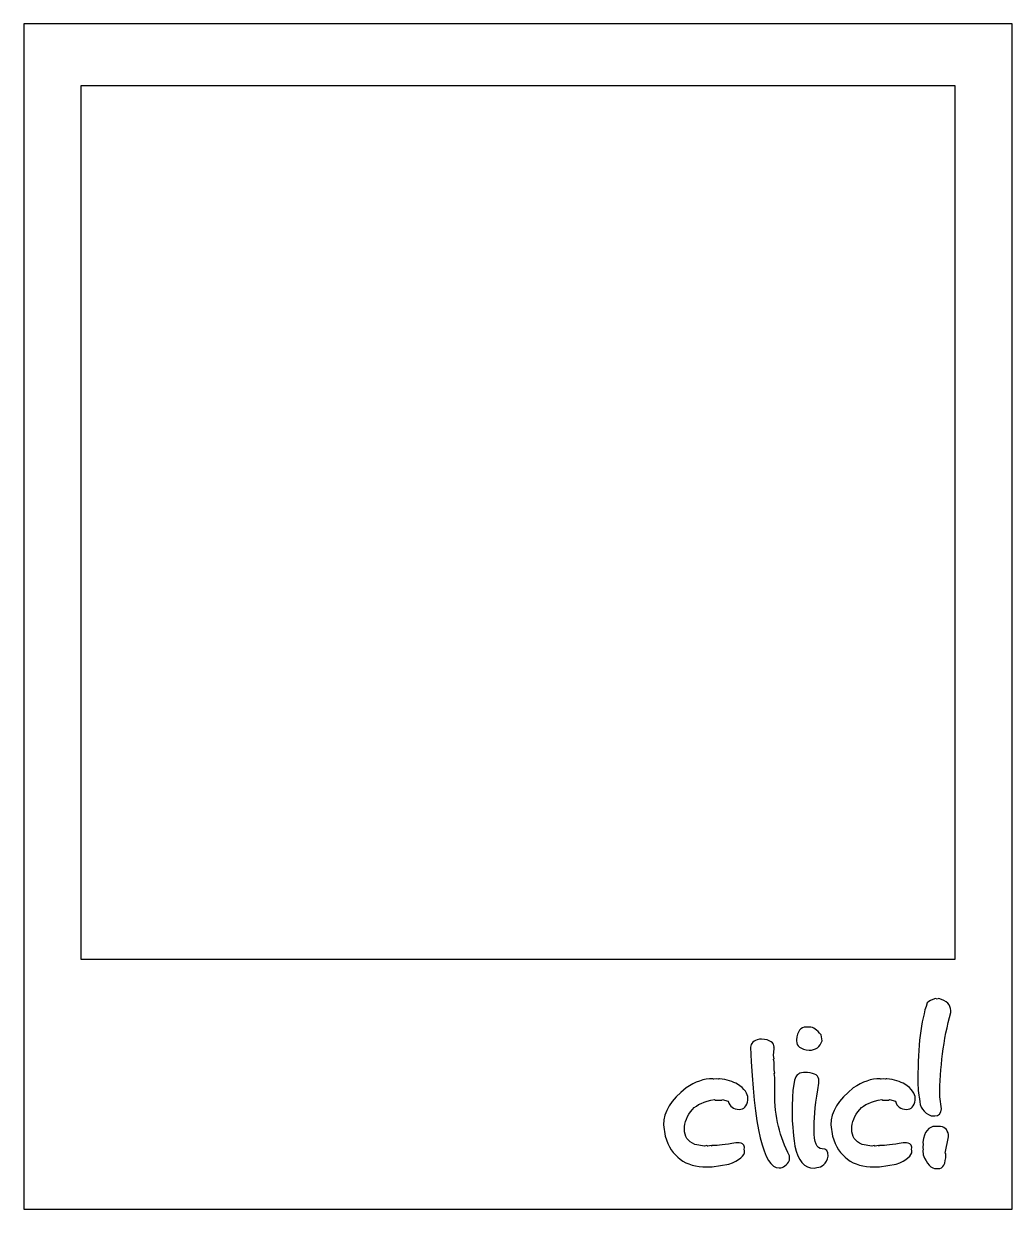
# Model space of a CAD drawing. Header units: centimetres. Extents: x -6.3 to 7.8, y -8 to 9.
import ezdxf

# ---------------------------------------------------------------- set-up
doc = ezdxf.new("R2010")
doc.units = ezdxf.units.CM
doc.header["$MEASUREMENT"] = 0
doc.layers.add('Camada 1', color=7, linetype='Continuous')

msp = doc.modelspace()

# ---------------------------------------------------------------- linework, layer by layer
at = {"layer": 'Camada 1'}
for points in [[(7.81831, -8.00632), (7.81831, -8.00632), (-6.34095, -8.00632), (-6.34095, -8.00632), (-6.34095, -8.00632), (-6.34095, -8.00632), (-6.34095, 8.96543), (-6.34095, 8.96543), (-6.34095, 8.96543), (-6.34095, 8.96543), (7.81831, 8.96543), (7.81831, 8.96543), (7.81831, 8.96543), (7.81831, 8.96543), (7.81831, -8.00632), (7.81831, -8.00632)], [(-5.51667, -4.43013), (-5.51667, -4.43013), (6.99392, -4.43013), (6.99392, -4.43013), (6.99392, -4.43013), (6.99392, -4.43013), (6.99392, 8.08043), (6.99392, 8.08043), (6.99392, 8.08043), (6.99392, 8.08043), (-5.51667, 8.08043), (-5.51667, 8.08043), (-5.51667, 8.08043), (-5.51667, 8.08043), (-5.51667, -4.43013), (-5.51667, -4.43013)]]:
    msp.add_open_spline(points, degree=3, knots=[0, 0, 0, 0, 0.2, 0.2, 0.2, 0.2, 0.4, 0.4, 0.4, 0.4, 0.6, 0.6, 0.6, 0.6, 1, 1, 1, 1], dxfattribs=at)
at = {"layer": 'Camada 1', "color": 7}
for points, knots in [([(6.71706, -4.99068), (6.71706, -4.99068), (6.74032, -4.99811), (6.74032, -4.99811), (6.74032, -4.99811), (6.74032, -4.99811), (6.7645, -4.99068), (6.7645, -4.99068), (6.7645, -4.99068), (6.87922, -5.0223), (6.93659, -5.07966), (6.93659, -5.16277), (6.93659, -5.16277), (6.93659, -5.16277), (6.93659, -5.18695), (6.93659, -5.18695), (6.93659, -5.18695), (6.8324, -5.57824), (6.78033, -5.98102), (6.78033, -6.39525), (6.78033, -6.39525), (6.78033, -6.39525), (6.80359, -6.56826), (6.80359, -6.56826), (6.80359, -6.56826), (6.79616, -6.6365), (6.76483, -6.67057), (6.70964, -6.67057), (6.70964, -6.67057), (6.70964, -6.67057), (6.65475, -6.67057), (6.65475, -6.67057), (6.65475, -6.67057), (6.54437, -6.62469), (6.48917, -6.54346), (6.48917, -6.42686), (6.48917, -6.42686), (6.47367, -6.35802), (6.46591, -6.26377), (6.46591, -6.14407), (6.46591, -6.14407), (6.46591, -5.67094), (6.51025, -5.30725), (6.59892, -5.05298), (6.59892, -5.05298), (6.6262, -5.02637), (6.6656, -5.00557), (6.71706, -4.99068)], [0, 0, 0, 0, 0.07692308, 0.07692308, 0.07692308, 0.07692308, 0.15384615, 0.15384615, 0.15384615, 0.15384615, 0.23076923, 0.23076923, 0.23076923, 0.23076923, 0.30769231, 0.30769231, 0.30769231, 0.30769231, 0.38461538, 0.38461538, 0.38461538, 0.38461538, 0.46153846, 0.46153846, 0.46153846, 0.46153846, 0.53846154, 0.53846154, 0.53846154, 0.53846154, 0.61538462, 0.61538462, 0.61538462, 0.61538462, 0.69230769, 0.69230769, 0.69230769, 0.69230769, 0.76923077, 0.76923077, 0.76923077, 0.76923077, 0.84615385, 0.84615385, 0.84615385, 0.84615385, 1, 1, 1, 1]), ([(4.86786, -5.39808), (4.86786, -5.39808), (4.9153, -5.39808), (4.9153, -5.39808), (4.9153, -5.39808), (4.9674, -5.39808), (5.02227, -5.43499), (5.07995, -5.50878), (5.07995, -5.50878), (5.07995, -5.50878), (5.09577, -5.59435), (5.09577, -5.59435), (5.09577, -5.59435), (5.066, -5.68365), (5.00338, -5.72831), (4.90786, -5.72831), (4.90786, -5.72831), (4.78755, -5.7159), (4.72741, -5.67127), (4.72741, -5.59435), (4.72741, -5.59435), (4.72741, -5.59435), (4.72741, -5.57945), (4.72741, -5.57945), (4.72741, -5.57945), (4.74104, -5.45857), (4.78787, -5.39808), (4.86786, -5.39808)], [0, 0, 0, 0, 0.125, 0.125, 0.125, 0.125, 0.25, 0.25, 0.25, 0.25, 0.375, 0.375, 0.375, 0.375, 0.5, 0.5, 0.5, 0.5, 0.625, 0.625, 0.625, 0.625, 0.75, 0.75, 0.75, 0.75, 1, 1, 1, 1]), ([(4.22698, -5.56924), (4.34729, -5.58041), (4.40743, -5.6198), (4.40743, -5.68738), (4.40743, -5.68738), (4.40743, -5.68738), (4.39907, -5.68738), (4.39907, -5.68738), (4.39907, -5.68738), (4.39907, -5.68738), (4.40743, -5.69481), (4.40743, -5.69481), (4.40743, -5.69481), (4.40743, -5.69481), (4.40743, -5.70317), (4.40743, -5.70317), (4.40743, -5.70317), (4.40743, -5.70317), (4.39907, -5.80456), (4.39907, -5.80456), (4.39907, -5.80456), (4.39907, -5.80456), (4.40743, -5.852), (4.40743, -5.852), (4.40743, -5.852), (4.40743, -5.852), (4.39907, -5.85943), (4.39907, -5.85943), (4.39907, -5.85943), (4.39907, -5.85943), (4.40743, -5.89944), (4.40743, -5.89944), (4.40743, -5.89944), (4.40743, -5.89944), (4.40743, -6.00919), (4.40743, -6.00919), (4.40743, -6.00919), (4.40743, -6.00919), (4.41486, -6.0557), (4.41486, -6.0557), (4.41486, -6.0557), (4.41486, -6.0557), (4.40743, -6.06406), (4.40743, -6.06406), (4.40743, -6.06406), (4.40743, -6.06406), (4.41486, -6.11893), (4.41486, -6.11893), (4.41486, -6.11893), (4.41486, -6.11893), (4.41486, -6.33845), (4.41486, -6.33845), (4.41486, -6.33845), (4.41486, -6.67831), (4.48556, -6.97935), (4.62695, -7.24166), (4.62695, -7.24166), (4.62695, -7.24166), (4.62695, -7.30397), (4.62695, -7.30397), (4.62695, -7.30397), (4.59099, -7.37715), (4.54138, -7.41372), (4.47812, -7.41372), (4.47812, -7.41372), (4.25301, -7.41372), (4.11691, -6.83828), (4.06976, -5.68731), (4.06976, -5.68731), (4.06976, -5.6309), (4.11162, -5.5915), (4.19533, -5.56917), (4.19533, -5.56917), (4.19533, -5.56917), (4.22698, -5.56919), (4.22698, -5.56919), (4.22698, -5.56919), (4.22698, -5.56919), (4.22698, -5.56924), (4.22698, -5.56924)], [0, 0, 0, 0, 0.04761905, 0.04761905, 0.04761905, 0.04761905, 0.0952381, 0.0952381, 0.0952381, 0.0952381, 0.14285714, 0.14285714, 0.14285714, 0.14285714, 0.19047619, 0.19047619, 0.19047619, 0.19047619, 0.23809524, 0.23809524, 0.23809524, 0.23809524, 0.28571429, 0.28571429, 0.28571429, 0.28571429, 0.33333333, 0.33333333, 0.33333333, 0.33333333, 0.38095238, 0.38095238, 0.38095238, 0.38095238, 0.42857143, 0.42857143, 0.42857143, 0.42857143, 0.47619048, 0.47619048, 0.47619048, 0.47619048, 0.52380952, 0.52380952, 0.52380952, 0.52380952, 0.57142857, 0.57142857, 0.57142857, 0.57142857, 0.61904762, 0.61904762, 0.61904762, 0.61904762, 0.66666667, 0.66666667, 0.66666667, 0.66666667, 0.71428571, 0.71428571, 0.71428571, 0.71428571, 0.76190476, 0.76190476, 0.76190476, 0.76190476, 0.80952381, 0.80952381, 0.80952381, 0.80952381, 0.85714286, 0.85714286, 0.85714286, 0.85714286, 0.9047619, 0.9047619, 0.9047619, 0.9047619, 1, 1, 1, 1]), ([(4.8288, -6.05015), (4.8288, -6.05015), (4.88368, -6.05015), (4.88368, -6.05015), (4.88368, -6.05015), (4.99406, -6.05512), (5.04926, -6.09449), (5.04926, -6.16829), (5.04926, -6.16829), (5.04926, -6.16829), (5.04926, -6.19898), (5.04926, -6.19898), (5.04926, -6.19898), (5.00214, -6.46256), (4.97856, -6.66933), (4.97856, -6.8194), (4.97856, -6.8194), (4.97856, -6.8194), (4.97856, -6.86684), (4.97856, -6.86684), (4.97856, -6.86684), (4.97856, -7.04977), (5.01764, -7.14124), (5.09577, -7.14124), (5.09577, -7.14124), (5.15345, -7.14124), (5.18229, -7.17534), (5.18229, -7.24355), (5.18229, -7.24355), (5.15252, -7.3533), (5.09765, -7.4082), (5.01764, -7.4082), (5.01764, -7.4082), (5.01764, -7.4082), (4.97856, -7.41656), (4.97856, -7.41656), (4.97856, -7.41656), (4.83905, -7.41656), (4.74726, -7.31178), (4.70323, -7.10216), (4.70323, -7.10216), (4.67719, -6.88883), (4.66415, -6.74497), (4.66415, -6.67055), (4.66415, -6.67055), (4.66415, -6.67055), (4.66415, -6.66221), (4.66415, -6.66221), (4.66415, -6.66221), (4.66415, -6.26967), (4.69548, -6.07341), (4.7581, -6.07341), (4.7581, -6.07341), (4.75811, -6.06224), (4.78168, -6.05449), (4.8288, -6.05015)], [0, 0, 0, 0, 0.06666667, 0.06666667, 0.06666667, 0.06666667, 0.13333333, 0.13333333, 0.13333333, 0.13333333, 0.2, 0.2, 0.2, 0.2, 0.26666667, 0.26666667, 0.26666667, 0.26666667, 0.33333333, 0.33333333, 0.33333333, 0.33333333, 0.4, 0.4, 0.4, 0.4, 0.46666667, 0.46666667, 0.46666667, 0.46666667, 0.53333333, 0.53333333, 0.53333333, 0.53333333, 0.6, 0.6, 0.6, 0.6, 0.66666667, 0.66666667, 0.66666667, 0.66666667, 0.73333333, 0.73333333, 0.73333333, 0.73333333, 0.8, 0.8, 0.8, 0.8, 0.86666667, 0.86666667, 0.86666667, 0.86666667, 1, 1, 1, 1]), ([(3.53028, -6.13667), (3.53028, -6.13667), (3.53771, -6.1441), (3.53771, -6.1441), (3.53771, -6.1441), (3.53771, -6.1441), (3.54515, -6.1441), (3.54515, -6.1441), (3.54515, -6.1441), (3.54515, -6.1441), (3.57677, -6.13667), (3.57677, -6.13667), (3.57677, -6.13667), (3.57677, -6.13667), (3.60839, -6.1441), (3.60839, -6.1441), (3.60839, -6.1441), (3.60839, -6.1441), (3.61582, -6.13667), (3.61582, -6.13667), (3.61582, -6.13667), (3.61582, -6.13667), (3.62418, -6.13667), (3.62418, -6.13667), (3.62418, -6.13667), (3.73271, -6.15217), (3.81889, -6.17821), (3.88276, -6.2148), (3.88276, -6.2148), (3.98259, -6.28177), (4.03251, -6.35), (4.03251, -6.41943), (4.03251, -6.41943), (4.03251, -6.41943), (4.03251, -6.44269), (4.03251, -6.44269), (4.03251, -6.44269), (4.01576, -6.5314), (3.9739, -6.5757), (3.90694, -6.5757), (3.90694, -6.5757), (3.82198, -6.5757), (3.76959, -6.53662), (3.74975, -6.45849), (3.74975, -6.45849), (3.74975, -6.45849), (3.66323, -6.43523), (3.66323, -6.43523), (3.66323, -6.43523), (3.66323, -6.43523), (3.6558, -6.44266), (3.6558, -6.44266), (3.6558, -6.44266), (3.6558, -6.44266), (3.56092, -6.44266), (3.56092, -6.44266), (3.56092, -6.44266), (3.56092, -6.44266), (3.55349, -6.43523), (3.55349, -6.43523), (3.55349, -6.43523), (3.40466, -6.46127), (3.29986, -6.50812), (3.23909, -6.5757), (3.23909, -6.5757), (3.16096, -6.66627), (3.12188, -6.76049), (3.12188, -6.85849), (3.12188, -6.85849), (3.12188, -6.96268), (3.17149, -7.03616), (3.27071, -7.07894), (3.27071, -7.07894), (3.27071, -7.07894), (3.4121, -7.1022), (3.4121, -7.1022), (3.4121, -7.1022), (3.4121, -7.1022), (3.44372, -7.09477), (3.44372, -7.09477), (3.44372, -7.09477), (3.44372, -7.09477), (3.45115, -7.1022), (3.45115, -7.1022), (3.45115, -7.1022), (3.45115, -7.1022), (3.45951, -7.10218), (3.45951, -7.10218), (3.45951, -7.10218), (3.45951, -7.10218), (3.50602, -7.09475), (3.50602, -7.09475), (3.50602, -7.09475), (3.50602, -7.09475), (3.51438, -7.10218), (3.51438, -7.10218), (3.51438, -7.10218), (3.51438, -7.10218), (3.52181, -7.09475), (3.52181, -7.09475), (3.52181, -7.09475), (3.52181, -7.09475), (3.53764, -7.09475), (3.53764, -7.09475), (3.53764, -7.09475), (3.59656, -7.09475), (3.70382, -7.08141), (3.85948, -7.05474), (3.85948, -7.05474), (3.85948, -7.05474), (3.90692, -7.05474), (3.90692, -7.05474), (3.90692, -7.05474), (3.94476, -7.05474), (3.97079, -7.07583), (3.98505, -7.118), (3.98505, -7.118), (3.98505, -7.118), (3.97762, -7.15708), (3.97762, -7.15708), (3.97762, -7.15708), (3.97762, -7.15708), (3.98505, -7.16451), (3.98505, -7.16451), (3.98505, -7.16451), (3.98505, -7.16451), (3.98505, -7.17287), (3.98505, -7.17287), (3.98505, -7.17287), (3.98505, -7.24232), (3.90909, -7.30495), (3.75716, -7.36078), (3.75716, -7.36078), (3.75716, -7.36078), (3.52181, -7.40079), (3.52181, -7.40079), (3.52181, -7.40079), (3.52181, -7.40079), (3.44368, -7.40079), (3.44368, -7.40079), (3.44368, -7.40079), (3.13549, -7.40079), (2.93642, -7.25416), (2.84652, -6.96081), (2.84652, -6.96081), (2.84652, -6.96081), (2.82326, -6.79616), (2.82326, -6.79616), (2.82326, -6.79616), (2.82326, -6.61325), (2.93055, -6.43773), (3.1451, -6.26969), (3.1451, -6.26969), (3.27541, -6.18098), (3.40376, -6.13667), (3.53028, -6.13667)], [0, 0, 0, 0, 0.025, 0.025, 0.025, 0.025, 0.05, 0.05, 0.05, 0.05, 0.075, 0.075, 0.075, 0.075, 0.1, 0.1, 0.1, 0.1, 0.125, 0.125, 0.125, 0.125, 0.15, 0.15, 0.15, 0.15, 0.175, 0.175, 0.175, 0.175, 0.2, 0.2, 0.2, 0.2, 0.225, 0.225, 0.225, 0.225, 0.25, 0.25, 0.25, 0.25, 0.275, 0.275, 0.275, 0.275, 0.3, 0.3, 0.3, 0.3, 0.325, 0.325, 0.325, 0.325, 0.35, 0.35, 0.35, 0.35, 0.375, 0.375, 0.375, 0.375, 0.4, 0.4, 0.4, 0.4, 0.425, 0.425, 0.425, 0.425, 0.45, 0.45, 0.45, 0.45, 0.475, 0.475, 0.475, 0.475, 0.5, 0.5, 0.5, 0.5, 0.525, 0.525, 0.525, 0.525, 0.55, 0.55, 0.55, 0.55, 0.575, 0.575, 0.575, 0.575, 0.6, 0.6, 0.6, 0.6, 0.625, 0.625, 0.625, 0.625, 0.65, 0.65, 0.65, 0.65, 0.675, 0.675, 0.675, 0.675, 0.7, 0.7, 0.7, 0.7, 0.725, 0.725, 0.725, 0.725, 0.75, 0.75, 0.75, 0.75, 0.775, 0.775, 0.775, 0.775, 0.8, 0.8, 0.8, 0.8, 0.825, 0.825, 0.825, 0.825, 0.85, 0.85, 0.85, 0.85, 0.875, 0.875, 0.875, 0.875, 0.9, 0.9, 0.9, 0.9, 0.925, 0.925, 0.925, 0.925, 0.95, 0.95, 0.95, 0.95, 1, 1, 1, 1]), ([(5.9264, -6.13667), (5.9264, -6.13667), (5.93383, -6.1441), (5.93383, -6.1441), (5.93383, -6.1441), (5.93383, -6.1441), (5.94127, -6.1441), (5.94127, -6.1441), (5.94127, -6.1441), (5.94127, -6.1441), (5.97289, -6.13667), (5.97289, -6.13667), (5.97289, -6.13667), (5.97289, -6.13667), (6.00451, -6.1441), (6.00451, -6.1441), (6.00451, -6.1441), (6.00451, -6.1441), (6.01194, -6.13667), (6.01194, -6.13667), (6.01194, -6.13667), (6.01194, -6.13667), (6.0203, -6.13667), (6.0203, -6.13667), (6.0203, -6.13667), (6.12883, -6.15217), (6.21501, -6.17821), (6.27888, -6.2148), (6.27888, -6.2148), (6.37871, -6.28177), (6.42863, -6.35), (6.42863, -6.41943), (6.42863, -6.41943), (6.42863, -6.41943), (6.42863, -6.44269), (6.42863, -6.44269), (6.42863, -6.44269), (6.41188, -6.5314), (6.37002, -6.5757), (6.30306, -6.5757), (6.30306, -6.5757), (6.2181, -6.5757), (6.16571, -6.53662), (6.14587, -6.45849), (6.14587, -6.45849), (6.14587, -6.45849), (6.05935, -6.43523), (6.05935, -6.43523), (6.05935, -6.43523), (6.05935, -6.43523), (6.05192, -6.44266), (6.05192, -6.44266), (6.05192, -6.44266), (6.05192, -6.44266), (5.95704, -6.44266), (5.95704, -6.44266), (5.95704, -6.44266), (5.95704, -6.44266), (5.94961, -6.43523), (5.94961, -6.43523), (5.94961, -6.43523), (5.80078, -6.46127), (5.69598, -6.50812), (5.63521, -6.5757), (5.63521, -6.5757), (5.55708, -6.66627), (5.518, -6.76049), (5.518, -6.85849), (5.518, -6.85849), (5.518, -6.96268), (5.56761, -7.03616), (5.66683, -7.07894), (5.66683, -7.07894), (5.66683, -7.07894), (5.80822, -7.1022), (5.80822, -7.1022), (5.80822, -7.1022), (5.80822, -7.1022), (5.83984, -7.09477), (5.83984, -7.09477), (5.83984, -7.09477), (5.83984, -7.09477), (5.84727, -7.1022), (5.84727, -7.1022), (5.84727, -7.1022), (5.84727, -7.1022), (5.85563, -7.10218), (5.85563, -7.10218), (5.85563, -7.10218), (5.85563, -7.10218), (5.90214, -7.09475), (5.90214, -7.09475), (5.90214, -7.09475), (5.90214, -7.09475), (5.9105, -7.10218), (5.9105, -7.10218), (5.9105, -7.10218), (5.9105, -7.10218), (5.91793, -7.09475), (5.91793, -7.09475), (5.91793, -7.09475), (5.91793, -7.09475), (5.93376, -7.09475), (5.93376, -7.09475), (5.93376, -7.09475), (5.99268, -7.09475), (6.09994, -7.08141), (6.2556, -7.05474), (6.2556, -7.05474), (6.2556, -7.05474), (6.30304, -7.05474), (6.30304, -7.05474), (6.30304, -7.05474), (6.34088, -7.05474), (6.36691, -7.07583), (6.38117, -7.118), (6.38117, -7.118), (6.38117, -7.118), (6.37374, -7.15708), (6.37374, -7.15708), (6.37374, -7.15708), (6.37374, -7.15708), (6.38117, -7.16451), (6.38117, -7.16451), (6.38117, -7.16451), (6.38117, -7.16451), (6.38117, -7.17287), (6.38117, -7.17287), (6.38117, -7.17287), (6.38117, -7.24232), (6.30521, -7.30495), (6.15328, -7.36078), (6.15328, -7.36078), (6.15328, -7.36078), (5.91793, -7.40079), (5.91793, -7.40079), (5.91793, -7.40079), (5.91793, -7.40079), (5.8398, -7.40079), (5.8398, -7.40079), (5.8398, -7.40079), (5.53161, -7.40079), (5.33254, -7.25416), (5.24264, -6.96081), (5.24264, -6.96081), (5.24264, -6.96081), (5.21938, -6.79616), (5.21938, -6.79616), (5.21938, -6.79616), (5.21938, -6.61325), (5.32667, -6.43773), (5.54122, -6.26969), (5.54122, -6.26969), (5.67153, -6.18098), (5.7999, -6.13667), (5.9264, -6.13667)], [0, 0, 0, 0, 0.025, 0.025, 0.025, 0.025, 0.05, 0.05, 0.05, 0.05, 0.075, 0.075, 0.075, 0.075, 0.1, 0.1, 0.1, 0.1, 0.125, 0.125, 0.125, 0.125, 0.15, 0.15, 0.15, 0.15, 0.175, 0.175, 0.175, 0.175, 0.2, 0.2, 0.2, 0.2, 0.225, 0.225, 0.225, 0.225, 0.25, 0.25, 0.25, 0.25, 0.275, 0.275, 0.275, 0.275, 0.3, 0.3, 0.3, 0.3, 0.325, 0.325, 0.325, 0.325, 0.35, 0.35, 0.35, 0.35, 0.375, 0.375, 0.375, 0.375, 0.4, 0.4, 0.4, 0.4, 0.425, 0.425, 0.425, 0.425, 0.45, 0.45, 0.45, 0.45, 0.475, 0.475, 0.475, 0.475, 0.5, 0.5, 0.5, 0.5, 0.525, 0.525, 0.525, 0.525, 0.55, 0.55, 0.55, 0.55, 0.575, 0.575, 0.575, 0.575, 0.6, 0.6, 0.6, 0.6, 0.625, 0.625, 0.625, 0.625, 0.65, 0.65, 0.65, 0.65, 0.675, 0.675, 0.675, 0.675, 0.7, 0.7, 0.7, 0.7, 0.725, 0.725, 0.725, 0.725, 0.75, 0.75, 0.75, 0.75, 0.775, 0.775, 0.775, 0.775, 0.8, 0.8, 0.8, 0.8, 0.825, 0.825, 0.825, 0.825, 0.85, 0.85, 0.85, 0.85, 0.875, 0.875, 0.875, 0.875, 0.9, 0.9, 0.9, 0.9, 0.925, 0.925, 0.925, 0.925, 0.95, 0.95, 0.95, 0.95, 1, 1, 1, 1]), ([(6.71706, -6.8194), (6.71706, -6.8194), (6.7645, -6.8194), (6.7645, -6.8194), (6.7645, -6.8194), (6.84202, -6.8194), (6.88915, -6.8588), (6.90589, -6.93754), (6.90589, -6.93754), (6.90589, -6.93754), (6.90589, -6.96823), (6.90589, -6.96823), (6.90589, -6.96823), (6.90589, -6.96823), (6.85845, -7.2045), (6.85845, -7.2045), (6.85845, -7.2045), (6.85845, -7.2045), (6.86588, -7.21193), (6.86588, -7.21193), (6.86588, -7.21193), (6.86588, -7.21193), (6.86588, -7.22029), (6.86588, -7.22029), (6.86588, -7.22029), (6.86588, -7.3561), (6.82929, -7.42399), (6.75613, -7.42399), (6.75613, -7.42399), (6.75613, -7.42399), (6.73288, -7.424), (6.73288, -7.424), (6.73288, -7.424), (6.65599, -7.424), (6.59305, -7.35857), (6.54405, -7.22773), (6.54405, -7.22773), (6.54405, -7.22773), (6.53662, -7.16447), (6.53662, -7.16447), (6.53662, -7.16447), (6.53662, -7.16447), (6.54405, -7.15704), (6.54405, -7.15704), (6.54405, -7.15704), (6.54405, -7.15704), (6.54405, -7.14961), (6.54405, -7.14961), (6.54405, -7.14961), (6.54405, -7.14961), (6.53662, -7.12543), (6.53662, -7.12543), (6.53662, -7.12543), (6.53662, -7.12543), (6.54405, -7.06312), (6.54405, -7.06312), (6.54405, -7.06312), (6.54405, -7.06312), (6.53662, -7.05476), (6.53662, -7.05476), (6.53662, -7.05476), (6.53662, -7.05476), (6.53662, -7.04733), (6.53662, -7.04733), (6.53662, -7.04733), (6.55706, -6.89536), (6.61723, -6.8194), (6.71706, -6.8194)], [0, 0, 0, 0, 0.05555556, 0.05555556, 0.05555556, 0.05555556, 0.11111111, 0.11111111, 0.11111111, 0.11111111, 0.16666667, 0.16666667, 0.16666667, 0.16666667, 0.22222222, 0.22222222, 0.22222222, 0.22222222, 0.27777778, 0.27777778, 0.27777778, 0.27777778, 0.33333333, 0.33333333, 0.33333333, 0.33333333, 0.38888889, 0.38888889, 0.38888889, 0.38888889, 0.44444444, 0.44444444, 0.44444444, 0.44444444, 0.5, 0.5, 0.5, 0.5, 0.55555556, 0.55555556, 0.55555556, 0.55555556, 0.61111111, 0.61111111, 0.61111111, 0.61111111, 0.66666667, 0.66666667, 0.66666667, 0.66666667, 0.72222222, 0.72222222, 0.72222222, 0.72222222, 0.77777778, 0.77777778, 0.77777778, 0.77777778, 0.83333333, 0.83333333, 0.83333333, 0.83333333, 0.88888889, 0.88888889, 0.88888889, 0.88888889, 1, 1, 1, 1])]:
    msp.add_open_spline(points, degree=3, knots=knots, dxfattribs=at)

doc.saveas('drawing.dxf')
